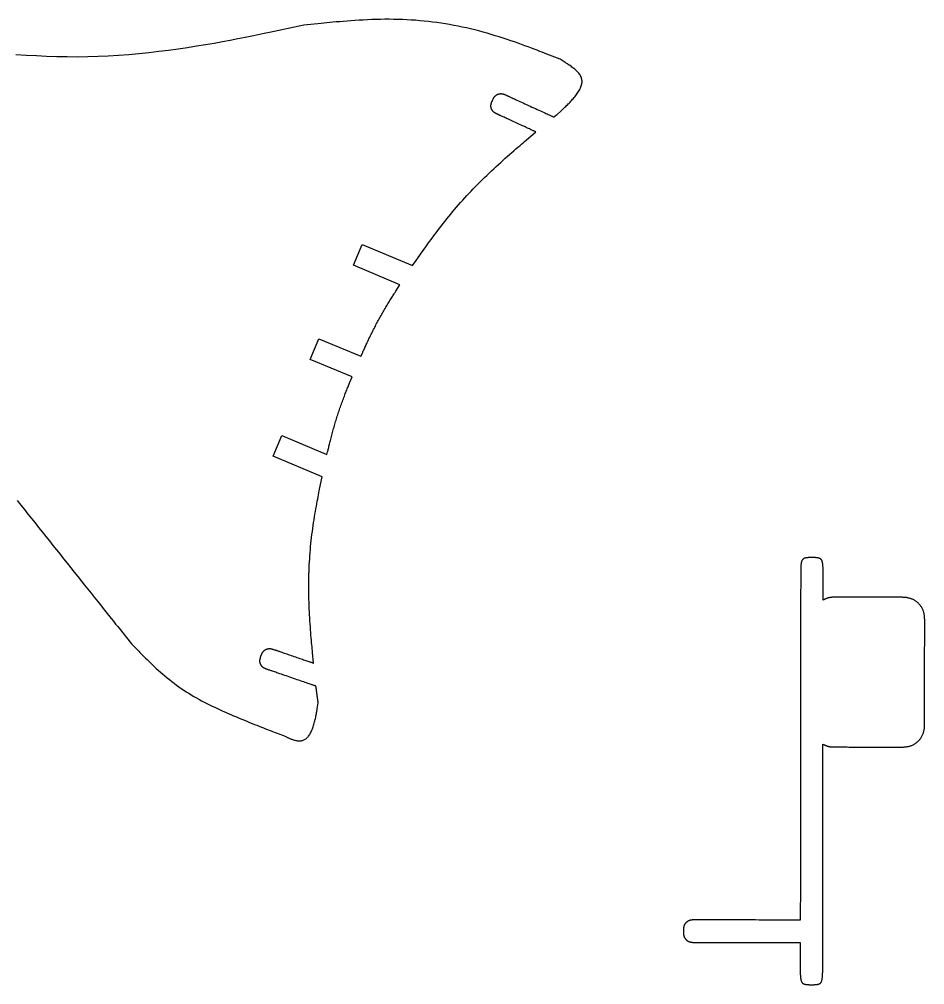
# Model space of a CAD drawing. Header units: millimetres. Extents: x -1116 to -273, y -827 to -161.
# Drawn here: x -463.4 to -273.2, y -364.5 to -161.7 of the extents above; entities that cross this region are included whole.
import ezdxf

# ---------------------------------------------------------------- set-up
doc = ezdxf.new("R2010")
doc.units = ezdxf.units.MM

msp = doc.modelspace()

# ---------------------------------------------------------------- linework, layer by layer
at = {"flags": 128}
for points in [[(-463.887693, -262.791433), (-463.137338, -263.732763), (-462.386982, -264.674092), (-461.636627, -265.615423), (-460.886271, -266.556753), (-460.135916, -267.498085), (-459.38556, -268.439416), (-458.635204, -269.380747), (-457.884849, -270.322077), (-457.134492, -271.263408), (-456.384135, -272.204738), (-455.633777, -273.146069), (-454.88342, -274.087399), (-454.133373, -275.028336), (-453.385202, -275.96692), (-452.640782, -276.900796), (-451.90199, -277.827612), (-451.1707, -278.745015), (-450.448789, -279.650651), (-449.738134, -280.542166), (-449.04061, -281.417208), (-448.358092, -282.273424), (-447.692457, -283.108459), (-447.045581, -283.919962), (-446.41934, -284.705576), (-445.815609, -285.462952), (-445.236265, -286.189734), (-444.683183, -286.88357), (-444.158241, -287.542105), (-443.663312, -288.162988), (-443.200274, -288.743864), (-442.771003, -289.282382), (-439.876155, -292.913936), (-438.357387, -294.458619), (-438.118329, -294.701636), (-437.857378, -294.966194), (-437.575422, -295.250667), (-437.273348, -295.553428), (-436.952045, -295.872848), (-436.612401, -296.207299), (-436.255304, -296.555154), (-435.881643, -296.914784), (-435.492305, -297.284562), (-435.088178, -297.66286), (-434.670151, -298.048052), (-434.239111, -298.438507), (-433.795947, -298.832601), (-433.341548, -299.228703), (-432.8768, -299.625186), (-432.402592, -300.020423), (-431.919813, -300.412787), (-431.429349, -300.800648), (-430.932091, -301.18238), (-430.428925, -301.556353), (-429.920621, -301.92127), (-429.407479, -302.277139), (-428.889679, -302.6243), (-428.367401, -302.963088), (-427.840827, -303.293843), (-427.310137, -303.616903), (-426.775511, -303.932605), (-426.237131, -304.241287), (-425.695177, -304.543287), (-425.149829, -304.838944), (-424.60127, -305.128596), (-424.049677, -305.412579), (-423.495233, -305.691232), (-422.93812, -305.964893), (-422.378516, -306.2339), (-421.816602, -306.498591), (-421.25256, -306.759304), (-420.68657, -307.016376), (-420.118814, -307.270147), (-419.549469, -307.520952), (-418.978945, -307.769004), (-418.408545, -308.014002), (-417.839801, -308.255522), (-417.274242, -308.493135), (-416.713399, -308.726414), (-416.158805, -308.954935), (-415.611988, -309.178269), (-415.07448, -309.395991), (-414.54781, -309.607673), (-414.033511, -309.81289), (-413.533112, -310.011213), (-413.048144, -310.202218), (-412.580138, -310.385477), (-412.130624, -310.560564), (-411.701133, -310.727052), (-411.293196, -310.884514), (-410.908343, -311.032524), (-410.548105, -311.170656), (-410.214012, -311.298481), (-407.960475, -312.159481), (-407.327144, -312.460309), (-407.227502, -312.507566), (-407.119004, -312.558601), (-407.002295, -312.612675), (-406.87802, -312.669053), (-406.746823, -312.727), (-406.609348, -312.785778), (-406.46624, -312.844653), (-406.318144, -312.902886), (-406.165704, -312.959745), (-406.009565, -313.01449), (-405.850371, -313.066387), (-405.688766, -313.1147), (-405.525395, -313.158691), (-405.360903, -313.197626), (-405.195934, -313.230768), (-405.031132, -313.257381), (-404.867142, -313.276729), (-404.70461, -313.288075), (-404.544178, -313.290686), (-404.386492, -313.283822), (-404.232089, -313.266871), (-404.081075, -313.239711), (-403.933452, -313.202342), (-403.789219, -313.154764), (-403.648376, -313.096977), (-403.510924, -313.02898), (-403.376862, -312.950775), (-403.24619, -312.862361), (-403.118909, -312.763738), (-402.995019, -312.654906), (-402.874519, -312.535866), (-402.75741, -312.406616), (-402.643691, -312.267159), (-402.533364, -312.117494), (-402.426427, -311.957619), (-402.32288, -311.787537), (-402.222725, -311.607246), (-402.125961, -311.416747), (-402.032587, -311.21604), (-401.942605, -311.005125), (-401.856008, -310.78422), (-401.772768, -310.554413), (-401.692853, -310.317009), (-401.616228, -310.073314), (-401.542859, -309.824634), (-401.472714, -309.572274), (-401.405757, -309.31754), (-401.341957, -309.061738), (-401.281278, -308.806172), (-401.223688, -308.55215), (-401.169154, -308.300977), (-401.117639, -308.053957), (-401.069113, -307.812397), (-401.023542, -307.577602), (-400.980891, -307.350879), (-400.941127, -307.133533), (-400.904215, -306.926868), (-400.870124, -306.732192), (-400.838819, -306.550809), (-400.629012, -305.323701), (-400.657591, -305.125936), (-400.662088, -305.094812), (-400.666991, -305.060872), (-400.672276, -305.024262), (-400.677918, -304.985133), (-400.683895, -304.943632), (-400.690184, -304.89991), (-400.69676, -304.854114), (-400.7036, -304.806393), (-400.710682, -304.756897), (-400.717981, -304.705775), (-400.725474, -304.653175), (-400.733137, -304.599246), (-400.740947, -304.544137), (-400.748881, -304.487996), (-400.756914, -304.430973), (-400.765024, -304.373217), (-400.773187, -304.314876), (-400.781379, -304.2561), (-400.789578, -304.197037), (-400.797759, -304.137834), (-400.805903, -304.078619), (-400.814007, -304.019415), (-400.822072, -303.960221), (-400.830098, -303.901037), (-400.838086, -303.841864), (-400.846037, -303.782701), (-400.853953, -303.723549), (-400.861833, -303.664405), (-400.869677, -303.605272), (-400.877488, -303.546148), (-400.885265, -303.487034), (-400.893011, -303.42793), (-400.900724, -303.368834), (-400.908407, -303.309748), (-400.916059, -303.250671), (-400.923683, -303.191603), (-400.931277, -303.132543), (-400.938844, -303.073492), (-400.946384, -303.014449), (-400.953897, -302.955416), (-400.961383, -302.896413), (-400.968827, -302.837567), (-400.97621, -302.779023), (-400.983518, -302.720928), (-400.990733, -302.663428), (-400.997838, -302.606672), (-401.004818, -302.550806), (-401.011653, -302.495976), (-401.018329, -302.442331), (-401.024826, -302.390016), (-401.031131, -302.33918), (-401.037225, -302.289968), (-401.043091, -302.242527), (-401.048713, -302.197006), (-401.054073, -302.153549), (-401.059155, -302.112306), (-401.063943, -302.073423), (-401.068419, -302.037045), (-401.072566, -302.003321), (-401.100522, -301.775904), (-401.100734, -301.775831), (-401.102217, -301.775324), (-401.106243, -301.773949), (-401.114082, -301.77127), (-401.127006, -301.766854), (-401.146286, -301.760264), (-401.173194, -301.75107), (-401.209001, -301.738834), (-401.254976, -301.723124), (-401.312394, -301.703503), (-401.382523, -301.679538), (-401.466637, -301.650796), (-401.566005, -301.61684), (-401.681899, -301.577238), (-401.81559, -301.531553), (-401.96835, -301.479353), (-402.141448, -301.420202), (-402.336159, -301.353666), (-402.553751, -301.279311), (-402.795497, -301.196702), (-403.062031, -301.105623), (-403.351449, -301.006724), (-403.661205, -300.900875), (-403.988759, -300.788944), (-404.331568, -300.671802), (-404.687089, -300.550313), (-405.05278, -300.425351), (-405.426098, -300.297782), (-405.804502, -300.168476), (-406.185447, -300.038299), (-406.566393, -299.908124), (-406.944796, -299.778818), (-407.318114, -299.651248), (-407.683805, -299.526286), (-408.039326, -299.404798), (-408.382135, -299.287656), (-408.709688, -299.175724), (-409.019446, -299.069876), (-409.308862, -298.970977), (-409.575397, -298.879897), (-409.817143, -298.797289), (-410.034736, -298.722934), (-410.229445, -298.656398), (-410.402545, -298.597247), (-410.555305, -298.545047), (-410.688996, -298.499362), (-410.80489, -298.459759), (-410.904257, -298.425804), (-410.98837, -298.397061), (-411.058501, -298.373097), (-411.115917, -298.353476), (-411.161894, -298.337765), (-411.1977, -298.325529), (-411.224608, -298.316334), (-411.243888, -298.309746), (-411.256812, -298.30533), (-411.264652, -298.302651), (-411.268677, -298.301275), (-411.270161, -298.300768), (-411.270372, -298.300696), (-411.462857, -298.234929), (-411.493138, -298.224562), (-411.526096, -298.213148), (-411.561521, -298.200629), (-411.5992, -298.186948), (-411.638923, -298.172043), (-411.680481, -298.155857), (-411.723662, -298.138329), (-411.768255, -298.119402), (-411.814051, -298.099016), (-411.860838, -298.077111), (-411.908406, -298.053631), (-411.956544, -298.028514), (-412.005041, -298.001701), (-412.053687, -297.973135), (-412.10227, -297.942754), (-412.150581, -297.910503), (-412.198409, -297.876319), (-412.245543, -297.840145), (-412.291772, -297.801922), (-412.336885, -297.76159), (-412.380698, -297.71912), (-412.423125, -297.674607), (-412.464103, -297.62817), (-412.503574, -297.579934), (-412.541475, -297.530022), (-412.577747, -297.478556), (-412.612329, -297.425658), (-412.645159, -297.371453), (-412.676177, -297.316061), (-412.705323, -297.259607), (-412.732535, -297.202213), (-412.757754, -297.144001), (-412.780916, -297.085094), (-412.801964, -297.025615), (-412.820835, -296.965687), (-412.837469, -296.905433), (-412.851804, -296.844975), (-412.863782, -296.784435), (-412.873339, -296.723939), (-412.880418, -296.663606), (-412.884993, -296.603561), (-412.887205, -296.543932), (-412.887228, -296.484848), (-412.885237, -296.426439), (-412.88141, -296.368834), (-412.875922, -296.312159), (-412.868949, -296.256547), (-412.860668, -296.202124), (-412.851253, -296.149021), (-412.840883, -296.097364), (-412.829731, -296.047286), (-412.817975, -295.998913), (-412.805791, -295.952376), (-412.793353, -295.907803), (-412.780839, -295.865322), (-412.768425, -295.825064), (-412.756285, -295.787156), (-412.744598, -295.751728), (-412.733538, -295.71891), (-412.657977, -295.497703), (-412.592624, -295.306549), (-412.582321, -295.276477), (-412.570976, -295.243748), (-412.55853, -295.208572), (-412.544922, -295.171157), (-412.530091, -295.131716), (-412.513976, -295.090457), (-412.496516, -295.047591), (-412.477652, -295.003327), (-412.457321, -294.957875), (-412.435464, -294.911446), (-412.412019, -294.86425), (-412.386927, -294.816495), (-412.360126, -294.768393), (-412.331557, -294.720154), (-412.301157, -294.671986), (-412.268866, -294.624101), (-412.234624, -294.576707), (-412.198369, -294.530017), (-412.160043, -294.484238), (-412.119582, -294.439581), (-412.076958, -294.396231), (-412.032265, -294.354272), (-411.985626, -294.313764), (-411.937167, -294.274766), (-411.887012, -294.237338), (-411.835286, -294.201538), (-411.782114, -294.167426), (-411.727618, -294.135062), (-411.671926, -294.104504), (-411.61516, -294.075812), (-411.557446, -294.049046), (-411.498907, -294.024265), (-411.43967, -294.001527), (-411.379857, -293.980892), (-411.319595, -293.962421), (-411.259006, -293.946171), (-411.198217, -293.932203), (-411.137351, -293.920575), (-411.076532, -293.911347), (-411.015887, -293.90458), (-410.95554, -293.90029), (-410.895618, -293.898346), (-410.836252, -293.898569), (-410.77757, -293.900786), (-410.719701, -293.904821), (-410.662775, -293.910499), (-410.60692, -293.917645), (-410.552265, -293.926084), (-410.498939, -293.935642), (-410.447071, -293.946141), (-410.396791, -293.957409), (-410.348227, -293.969268), (-410.301508, -293.981546), (-410.256762, -293.994066), (-410.214121, -294.006652), (-410.173712, -294.019132), (-410.135664, -294.031327), (-410.100106, -294.043065), (-410.067168, -294.054171), (-409.845159, -294.130027), (-409.844988, -294.130085), (-409.843789, -294.130494), (-409.840535, -294.131606), (-409.834198, -294.133772), (-409.823752, -294.137342), (-409.808168, -294.142668), (-409.786419, -294.150101), (-409.757477, -294.159992), (-409.720315, -294.172691), (-409.673906, -294.188552), (-409.617221, -294.207924), (-409.549234, -294.231158), (-409.468916, -294.258607), (-409.375241, -294.29062), (-409.26718, -294.32755), (-409.143707, -294.369746), (-409.003793, -294.417562), (-408.846411, -294.471346), (-408.670535, -294.531452), (-408.475135, -294.59823), (-408.259699, -294.671855), (-408.025767, -294.751801), (-407.775395, -294.837366), (-407.510639, -294.927845), (-407.233551, -295.02254), (-406.94619, -295.120746), (-406.650607, -295.22176), (-406.348859, -295.324882), (-406.043001, -295.429409), (-405.735089, -295.534638), (-405.427176, -295.639866), (-405.121318, -295.744393), (-404.81957, -295.847514), (-404.523988, -295.948529), (-404.236626, -296.046735), (-403.959538, -296.14143), (-403.694781, -296.23191), (-403.44441, -296.317474), (-403.210478, -296.39742), (-402.995042, -296.471044), (-402.799642, -296.537823), (-402.623766, -296.597928), (-402.466384, -296.651713), (-402.32647, -296.699528), (-402.202997, -296.741725), (-402.094936, -296.778654), (-402.001261, -296.810668), (-401.920943, -296.838117), (-401.852956, -296.861351), (-401.796271, -296.880723), (-401.749862, -296.896584), (-401.7127, -296.909283), (-401.683758, -296.919174), (-401.662009, -296.926607), (-401.646425, -296.931933), (-401.635979, -296.935503), (-401.629642, -296.937668), (-401.626388, -296.93878), (-401.62519, -296.93919), (-401.625019, -296.939248), (-401.833734, -294.691389), (-401.866543, -294.337642), (-401.902104, -293.951926), (-401.940035, -293.535987), (-401.97996, -293.091576), (-402.021497, -292.620438), (-402.064268, -292.124323), (-402.107892, -291.604979), (-402.15199, -291.064152), (-402.196183, -290.503593), (-402.240091, -289.925048), (-402.283334, -289.330266), (-402.325535, -288.720993), (-402.366311, -288.098982), (-402.405284, -287.465975), (-402.442076, -286.823724), (-402.476306, -286.173976), (-402.507594, -285.518479), (-402.535562, -284.858981), (-402.559828, -284.19723), (-402.580015, -283.534974), (-402.595803, -282.873671), (-402.607111, -282.213617), (-402.61392, -281.554817), (-402.61621, -280.897278), (-402.613961, -280.241003), (-402.607152, -279.586), (-402.595764, -278.932273), (-402.579778, -278.279828), (-402.559171, -277.628671), (-402.533927, -276.978807), (-402.504024, -276.330242), (-402.469441, -275.68298), (-402.43016, -275.03703), (-402.38616, -274.392394), (-402.33742, -273.749079), (-402.283923, -273.107091), (-402.225647, -272.466435), (-402.162572, -271.827116), (-402.094679, -271.18914), (-402.021948, -270.552513), (-401.944453, -269.917488), (-401.862651, -269.285305), (-401.777097, -268.657453), (-401.68834, -268.03542), (-401.596935, -267.420695), (-401.503431, -266.814764), (-401.408384, -266.219119), (-401.312343, -265.635246), (-401.215863, -265.064634), (-401.119495, -264.50877), (-401.023791, -263.969144), (-400.929304, -263.447243), (-400.836585, -262.944557), (-400.746188, -262.462573), (-400.658664, -262.002779), (-400.574566, -261.566665), (-400.494446, -261.155717), (-400.418856, -260.771424), (-400.348348, -260.415276), (-399.828457, -257.800049), (-410.089604, -253.485008), (-408.259935, -249.134064), (-398.790231, -253.116286), (-398.65862, -252.562959), (-398.61917, -252.397342), (-398.576514, -252.218727), (-398.530769, -252.027853), (-398.482053, -251.825458), (-398.430482, -251.612282), (-398.376176, -251.389063), (-398.319251, -251.156541), (-398.259827, -250.915455), (-398.198019, -250.666543), (-398.133945, -250.410544), (-398.067725, -250.148199), (-397.999474, -249.880246), (-397.929312, -249.607423), (-397.857355, -249.330469), (-397.783722, -249.050125), (-397.708531, -248.767127), (-397.631898, -248.482218), (-397.553942, -248.196133), (-397.474781, -247.909614), (-397.394511, -247.623274), (-397.313151, -247.33724), (-397.230701, -247.051509), (-397.147156, -246.766084), (-397.062518, -246.480965), (-396.976782, -246.196151), (-396.889948, -245.911643), (-396.802013, -245.627443), (-396.712976, -245.34355), (-396.622836, -245.059965), (-396.53159, -244.776688), (-396.439236, -244.493719), (-396.345773, -244.21106), (-396.251199, -243.928711), (-396.155512, -243.646671), (-396.058712, -243.364941), (-395.960794, -243.083523), (-395.861759, -242.802415), (-395.761604, -242.52162), (-395.660327, -242.241136), (-395.557984, -241.961078), (-395.454856, -241.682011), (-395.351283, -241.404611), (-395.247602, -241.129555), (-395.144154, -240.857522), (-395.041277, -240.589188), (-394.93931, -240.32523), (-394.838591, -240.066327), (-394.739459, -239.813156), (-394.642254, -239.566394), (-394.547313, -239.326718), (-394.454977, -239.094805), (-394.365583, -238.871334), (-394.279472, -238.656982), (-394.19698, -238.452424), (-394.118448, -238.25834), (-394.044214, -238.075407), (-393.974618, -237.904301), (-393.909997, -237.745702), (-393.532495, -236.820216), (-402.322711, -233.123734), (-400.493043, -228.77279), (-391.666884, -232.484386), (-391.350532, -231.786046), (-391.290639, -231.653857), (-391.225277, -231.509711), (-391.154682, -231.354252), (-391.07909, -231.188123), (-390.998741, -231.011968), (-390.913871, -230.826429), (-390.824716, -230.63215), (-390.731516, -230.429776), (-390.634507, -230.219948), (-390.533925, -230.00331), (-390.430009, -229.780506), (-390.322996, -229.552178), (-390.213125, -229.31897), (-390.10063, -229.081526), (-389.98575, -228.840487), (-389.868723, -228.5965), (-389.749785, -228.350205), (-389.629174, -228.102247), (-389.507129, -227.853268), (-389.383884, -227.603913), (-389.259639, -227.354718), (-389.134431, -227.105789), (-389.008259, -226.857128), (-388.881121, -226.608735), (-388.753016, -226.36061), (-388.623942, -226.112755), (-388.493896, -225.86517), (-388.362879, -225.617856), (-388.230888, -225.370812), (-388.097921, -225.124039), (-387.963977, -224.877538), (-387.829054, -224.631311), (-387.693151, -224.385356), (-387.556265, -224.139675), (-387.418397, -223.894269), (-387.279542, -223.649136), (-387.139701, -223.40428), (-386.998871, -223.1597), (-386.857052, -222.915396), (-386.71424, -222.671369), (-386.570506, -222.427718), (-386.426213, -222.184933), (-386.281792, -221.943605), (-386.137675, -221.704319), (-385.994297, -221.467668), (-385.852088, -221.234238), (-385.711483, -221.004619), (-385.572914, -220.779401), (-385.436813, -220.559171), (-385.303615, -220.344519), (-385.173751, -220.136033), (-385.047653, -219.934303), (-384.925756, -219.739918), (-384.808492, -219.553465), (-384.696293, -219.375535), (-384.589592, -219.206716), (-384.488821, -219.047597), (-384.394416, -218.898768), (-384.306807, -218.760814), (-383.460035, -217.428484), (-393.203933, -213.330958), (-391.374264, -208.980015), (-380.790228, -213.430837), (-380.065395, -212.376322), (-379.883456, -212.111697), (-379.684822, -211.823171), (-379.470133, -211.512068), (-379.240033, -211.179713), (-378.995164, -210.827431), (-378.736166, -210.456543), (-378.463683, -210.068374), (-378.178356, -209.664248), (-377.880827, -209.24549), (-377.571739, -208.81342), (-377.251733, -208.369366), (-376.92145, -207.914649), (-376.581534, -207.450593), (-376.232627, -206.978524), (-375.875368, -206.499763), (-375.510403, -206.015635), (-375.138372, -205.527464), (-374.759917, -205.036573), (-374.37568, -204.544286), (-373.986303, -204.051928), (-373.592318, -203.560601), (-373.193819, -203.070531), (-372.790792, -202.581722), (-372.383218, -202.094177), (-371.971083, -201.607903), (-371.554371, -201.122904), (-371.133066, -200.639183), (-370.707152, -200.156747), (-370.276613, -199.675599), (-369.841433, -199.195744), (-369.401597, -198.717187), (-368.957089, -198.239931), (-368.507892, -197.763982), (-368.053991, -197.289345), (-367.59537, -196.816024), (-367.132013, -196.344022), (-366.663905, -195.873346), (-366.19103, -195.404), (-365.71337, -194.935988), (-365.230911, -194.469314), (-364.743903, -194.004161), (-364.253652, -193.541415), (-363.761733, -193.082141), (-363.269719, -192.627403), (-362.779182, -192.178266), (-362.291697, -191.735793), (-361.808836, -191.301049), (-361.332174, -190.875098), (-360.863283, -190.459005), (-360.403736, -190.053833), (-359.955107, -189.660647), (-359.518969, -189.280511), (-359.096896, -188.91449), (-358.69046, -188.563647), (-358.301235, -188.229047), (-357.930794, -187.911754), (-357.580712, -187.612833), (-357.25256, -187.333348), (-356.947912, -187.074363), (-354.891625, -185.328379), (-354.891792, -185.328301), (-354.892963, -185.327763), (-354.896139, -185.326301), (-354.902324, -185.323455), (-354.91252, -185.318763), (-354.927733, -185.311763), (-354.948963, -185.301994), (-354.977214, -185.288994), (-355.013488, -185.272302), (-355.05879, -185.251456), (-355.114122, -185.225995), (-355.180487, -185.195456), (-355.258887, -185.15938), (-355.350327, -185.117303), (-355.455809, -185.068766), (-355.576334, -185.013305), (-355.712909, -184.95046), (-355.866534, -184.879767), (-356.038213, -184.800769), (-356.228948, -184.713001), (-356.439242, -184.616232), (-356.66759, -184.511157), (-356.911985, -184.398696), (-357.170423, -184.279774), (-357.440897, -184.155315), (-357.7214, -184.026238), (-358.009928, -183.893471), (-358.304473, -183.757934), (-358.603031, -183.620551), (-358.903594, -183.482245), (-359.204157, -183.343938), (-359.502715, -183.206556), (-359.79726, -183.071018), (-360.085787, -182.93825), (-360.366292, -182.809175), (-360.636765, -182.684715), (-360.895202, -182.565793), (-361.139598, -182.453333), (-361.367946, -182.348257), (-361.578241, -182.251489), (-361.768976, -182.163721), (-361.940655, -182.084721), (-362.09428, -182.01403), (-362.230853, -181.951185), (-362.35138, -181.895724), (-362.456862, -181.847186), (-362.548301, -181.805109), (-362.626701, -181.769033), (-362.693066, -181.738495), (-362.748398, -181.713033), (-362.7937, -181.692188), (-362.829974, -181.675495), (-362.858226, -181.662496), (-362.879456, -181.652727), (-362.894667, -181.645727), (-362.904865, -181.641034), (-362.91105, -181.638188), (-362.914225, -181.636726), (-362.915396, -181.636188), (-362.915563, -181.636111), (-363.100394, -181.55114), (-363.129469, -181.53775), (-363.161101, -181.523049), (-363.195074, -181.506998), (-363.231172, -181.489561), (-363.26918, -181.4707), (-363.308882, -181.450377), (-363.350062, -181.428555), (-363.392506, -181.405197), (-363.435996, -181.380266), (-363.480317, -181.353723), (-363.525254, -181.325533), (-363.570592, -181.295656), (-363.616113, -181.264057), (-363.661603, -181.230697), (-363.706846, -181.19554), (-363.751626, -181.158547), (-363.795728, -181.119681), (-363.838936, -181.078906), (-363.881035, -181.036183), (-363.921807, -180.991476), (-363.961066, -180.944774), (-363.998737, -180.896178), (-364.034771, -180.845817), (-364.06912, -180.793819), (-364.101737, -180.740312), (-364.132574, -180.685424), (-364.161583, -180.629285), (-364.188717, -180.572021), (-364.213926, -180.513762), (-364.237166, -180.454635), (-364.258386, -180.39477), (-364.27754, -180.334293), (-364.294578, -180.273335), (-364.309455, -180.212021), (-364.322121, -180.150483), (-364.33253, -180.088846), (-364.340633, -180.027241), (-364.346383, -179.965794), (-364.349731, -179.904635), (-364.350631, -179.843891), (-364.349073, -179.783689), (-364.345206, -179.724141), (-364.339219, -179.665358), (-364.331299, -179.60745), (-364.321636, -179.550528), (-364.310416, -179.494702), (-364.297828, -179.440083), (-364.28406, -179.38678), (-364.2693, -179.334906), (-364.253736, -179.284569), (-364.237557, -179.23588), (-364.22095, -179.18895), (-364.204103, -179.143889), (-364.187206, -179.100808), (-364.170445, -179.059817), (-364.154009, -179.021027), (-364.138085, -178.984547), (-364.122863, -178.950489), (-364.108531, -178.918962), (-364.010914, -178.706568), (-363.926431, -178.523049), (-363.913119, -178.494181), (-363.8985, -178.462775), (-363.882537, -178.429046), (-363.865189, -178.39321), (-363.846417, -178.355482), (-363.826185, -178.316075), (-363.804452, -178.275207), (-363.781178, -178.233092), (-363.756326, -178.189944), (-363.729856, -178.145979), (-363.70173, -178.101413), (-363.671909, -178.05646), (-363.640353, -178.011334), (-363.607024, -177.966252), (-363.571882, -177.921428), (-363.53489, -177.877079), (-363.496008, -177.833417), (-363.455195, -177.790659), (-363.412416, -177.749021), (-363.367629, -177.708715), (-363.320825, -177.66993), (-363.272105, -177.632741), (-363.221598, -177.597194), (-363.169435, -177.563334), (-363.115745, -177.531208), (-363.060658, -177.500863), (-363.004305, -177.472344), (-362.946813, -177.445698), (-362.888315, -177.420972), (-362.828939, -177.398211), (-362.768814, -177.377462), (-362.708072, -177.358771), (-362.646841, -177.342185), (-362.585251, -177.32775), (-362.523432, -177.315512), (-362.461515, -177.305517), (-362.399628, -177.297812), (-362.337903, -177.292443), (-362.276467, -177.289456), (-362.215451, -177.288898), (-362.154981, -177.290776), (-362.095173, -177.294942), (-362.036135, -177.301207), (-361.97798, -177.309387), (-361.920817, -177.319291), (-361.864758, -177.330735), (-361.809911, -177.343529), (-361.75639, -177.357487), (-361.704304, -177.372422), (-361.653764, -177.388146), (-361.60488, -177.404471), (-361.557763, -177.421212), (-361.512525, -177.438179), (-361.469275, -177.455188), (-361.428124, -177.472048), (-361.389183, -177.488574), (-361.352562, -177.504579), (-361.318373, -177.519874), (-361.286725, -177.534273), (-361.073517, -177.632324), (-361.073311, -177.63242), (-361.071858, -177.633087), (-361.067918, -177.6349), (-361.060245, -177.638431), (-361.047594, -177.644251), (-361.028721, -177.652934), (-361.002383, -177.665052), (-360.967333, -177.681177), (-360.92233, -177.701883), (-360.866126, -177.727741), (-360.79748, -177.759324), (-360.715145, -177.797204), (-360.617879, -177.841955), (-360.504436, -177.894149), (-360.373572, -177.954356), (-360.224043, -178.023152), (-360.054605, -178.101108), (-359.864011, -178.188796), (-359.65102, -178.286789), (-359.414387, -178.39566), (-359.15349, -178.515695), (-358.870193, -178.646035), (-358.566987, -178.785534), (-358.24636, -178.933048), (-357.9108, -179.087434), (-357.562798, -179.247543), (-357.204841, -179.412232), (-356.839418, -179.580357), (-356.469017, -179.750773), (-356.096127, -179.922332), (-355.723237, -180.093892), (-355.352837, -180.264307), (-354.987413, -180.432432), (-354.629456, -180.597121), (-354.281454, -180.757231), (-353.945895, -180.911616), (-353.625267, -181.059131), (-353.322062, -181.19863), (-353.038765, -181.32897), (-352.777867, -181.449004), (-352.541233, -181.557876), (-352.328243, -181.655868), (-352.13765, -181.743557), (-351.968212, -181.821513), (-351.818682, -181.890308), (-351.687818, -181.950516), (-351.574375, -182.002709), (-351.477109, -182.04746), (-351.394774, -182.08534), (-351.326128, -182.116924), (-351.269925, -182.142782), (-351.224921, -182.163487), (-351.189872, -182.179613), (-351.163533, -182.19173), (-351.144661, -182.200413), (-351.13201, -182.206234), (-351.124337, -182.209765), (-351.120395, -182.211577), (-351.118944, -182.212245), (-351.118737, -182.21234), (-351.080135, -182.181335), (-351.07406, -182.176456), (-351.067435, -182.171135), (-351.06029, -182.165394), (-351.052655, -182.159259), (-351.044558, -182.152749), (-351.03603, -182.145891), (-351.027098, -182.138706), (-351.017793, -182.131217), (-351.008145, -182.123447), (-350.998183, -182.115421), (-350.987936, -182.10716), (-350.977433, -182.098688), (-350.966704, -182.090027), (-350.955779, -182.081203), (-350.944686, -182.072235), (-350.933455, -182.063149), (-350.922117, -182.053967), (-350.910699, -182.044712), (-350.899231, -182.035407), (-350.887744, -182.026076), (-350.87626, -182.016738), (-350.864785, -182.007396), (-350.853317, -181.998052), (-350.841855, -181.988706), (-350.830398, -181.979358), (-350.818944, -181.970007), (-350.807493, -181.960657), (-350.796044, -181.951306), (-350.784594, -181.941955), (-350.773144, -181.932604), (-350.761692, -181.923254), (-350.750237, -181.913906), (-350.738777, -181.904558), (-350.727313, -181.895213), (-350.715842, -181.88587), (-350.704364, -181.876531), (-350.692877, -181.867194), (-350.68138, -181.857862), (-350.669873, -181.848533), (-350.658354, -181.83921), (-350.646827, -181.829895), (-350.635316, -181.820608), (-350.623852, -181.811372), (-350.612464, -181.80221), (-350.601182, -181.793145), (-350.590037, -181.784199), (-350.579056, -181.775396), (-350.568272, -181.766759), (-350.557713, -181.75831), (-350.547409, -181.750072), (-350.537389, -181.742069), (-350.527684, -181.734323), (-350.518325, -181.726856), (-350.509338, -181.719694), (-350.500756, -181.712857), (-350.492609, -181.706369), (-350.484924, -181.700253), (-350.477733, -181.694531), (-350.471065, -181.689227), (-350.426095, -181.653463), (-349.657113, -180.946493), (-349.53616, -180.835239), (-349.404643, -180.713945), (-349.263531, -180.583174), (-349.113797, -180.443493), (-348.95641, -180.295463), (-348.792341, -180.139649), (-348.62256, -179.976616), (-348.448037, -179.806928), (-348.269744, -179.631148), (-348.088651, -179.449843), (-347.905727, -179.263574), (-347.721945, -179.072907), (-347.538274, -178.878406), (-347.355685, -178.680634), (-347.175147, -178.480156), (-346.997632, -178.277538), (-346.824111, -178.073341), (-346.655554, -177.868131), (-346.492931, -177.662472), (-346.337212, -177.456928), (-346.189285, -177.251976), (-346.049706, -177.047745), (-345.918947, -176.844273), (-345.79748, -176.641603), (-345.685777, -176.439774), (-345.584312, -176.238828), (-345.493554, -176.038805), (-345.413979, -175.839745), (-345.346057, -175.641689), (-345.29026, -175.444678), (-345.247062, -175.248752), (-345.216935, -175.053953), (-345.20035, -174.86032), (-345.19778, -174.667894), (-345.209697, -174.476715), (-345.236575, -174.286826), (-345.278884, -174.098265), (-345.337097, -173.911075), (-345.411687, -173.725293), (-345.503126, -173.540964), (-345.611549, -173.358175), (-345.735744, -173.177227), (-345.874161, -172.998463), (-346.025253, -172.822233), (-346.187469, -172.648882), (-346.359261, -172.478758), (-346.539079, -172.312209), (-346.725374, -172.14958), (-346.916597, -171.991221), (-347.1112, -171.837476), (-347.307631, -171.688695), (-347.504343, -171.545223), (-347.699787, -171.407408), (-347.892414, -171.275597), (-348.080673, -171.150137), (-348.263017, -171.031376), (-348.437895, -170.91966), (-348.603759, -170.815335), (-348.75906, -170.718751), (-349.813022, -170.067997), (-352.626371, -168.962854), (-353.069143, -168.789018), (-353.552135, -168.599948), (-354.073365, -168.396987), (-354.630852, -168.181479), (-355.222616, -167.954766), (-355.846676, -167.718193), (-356.50105, -167.473102), (-357.183757, -167.220836), (-357.892818, -166.962739), (-358.62625, -166.700154), (-359.382073, -166.434423), (-360.158306, -166.166892), (-360.952968, -165.898903), (-361.764079, -165.631798), (-362.589656, -165.36692), (-363.42772, -165.105615), (-364.276288, -164.849225), (-365.133382, -164.599091), (-365.997018, -164.356559), (-366.865217, -164.122971), (-367.73633, -163.899456), (-368.610037, -163.686279), (-369.486351, -163.483489), (-370.365286, -163.291139), (-371.246853, -163.10928), (-372.131067, -162.93796), (-373.017938, -162.777231), (-373.907482, -162.627144), (-374.799709, -162.487748), (-375.694634, -162.359096), (-376.592269, -162.241236), (-377.492626, -162.13422), (-378.395719, -162.038098), (-379.301562, -161.952921), (-380.210165, -161.87874), (-381.121542, -161.815604), (-382.035707, -161.763564), (-382.952671, -161.722672), (-383.872448, -161.692977), (-384.795052, -161.67453), (-385.72007, -161.667239), (-386.645405, -161.670429), (-387.568532, -161.683288), (-388.486928, -161.705), (-389.398072, -161.734748), (-390.299439, -161.771719), (-391.188508, -161.815096), (-392.062754, -161.864064), (-392.919654, -161.917807), (-393.756688, -161.975511), (-394.57133, -162.036359), (-395.361058, -162.099537), (-396.12335, -162.164228), (-396.855682, -162.229619), (-397.555531, -162.294892), (-398.220375, -162.359234), (-398.84769, -162.421829), (-399.434954, -162.48186), (-399.979643, -162.538512), (-403.653919, -162.92491), (-410.865264, -164.438601), (-412.000148, -164.676506), (-413.237779, -164.934103), (-414.572739, -165.208381), (-415.999604, -165.496327), (-417.512954, -165.79493), (-419.107367, -166.101175), (-420.777421, -166.412053), (-422.517696, -166.724549), (-424.322771, -167.035652), (-426.187222, -167.342349), (-428.10563, -167.641629), (-430.072572, -167.930477), (-432.082627, -168.205883), (-434.130375, -168.464834), (-436.210393, -168.704317), (-438.317261, -168.921321), (-440.445555, -169.112832), (-442.589856, -169.275839), (-444.744743, -169.407329), (-446.904792, -169.504289), (-449.065495, -169.56454), (-451.225993, -169.589223), (-453.386335, -169.580315), (-455.546573, -169.539791), (-457.70676, -169.469625), (-459.866947, -169.371792), (-462.027184, -169.248267), (-464.187525, -169.101026)], [(-296.98541, -364.518283), (-296.769383, -364.518515), (-296.73539, -364.518543), (-296.698349, -364.518523), (-296.65845, -364.518405), (-296.615885, -364.518137), (-296.570846, -364.517668), (-296.523523, -364.516947), (-296.474109, -364.515923), (-296.422795, -364.514544), (-296.369772, -364.512761), (-296.315232, -364.51052), (-296.259366, -364.507772), (-296.202366, -364.504466), (-296.144423, -364.50055), (-296.085728, -364.495972), (-296.026474, -364.490683), (-295.966852, -364.484631), (-295.907052, -364.477765), (-295.847267, -364.470033), (-295.787688, -364.461385), (-295.728506, -364.451769), (-295.669899, -364.441094), (-295.611983, -364.429101), (-295.554861, -364.415494), (-295.498636, -364.399973), (-295.443411, -364.382241), (-295.389288, -364.361999), (-295.33637, -364.338949), (-295.28476, -364.312793), (-295.23456, -364.283232), (-295.185873, -364.249969), (-295.138801, -364.212704), (-295.093448, -364.17114), (-295.049916, -364.124979), (-295.008308, -364.073923), (-294.968725, -364.017672), (-294.931272, -363.955929), (-294.89605, -363.888396), (-294.863163, -363.814775), (-294.832713, -363.734766), (-294.804802, -363.648073), (-294.779495, -363.554571), (-294.756698, -363.454834), (-294.736281, -363.349613), (-294.71811, -363.239655), (-294.702056, -363.125711), (-294.687985, -363.008528), (-294.675767, -362.888857), (-294.66527, -362.767446), (-294.656361, -362.645045), (-294.64891, -362.522402), (-294.642785, -362.400266), (-294.637854, -362.279388), (-294.633985, -362.160515), (-294.631047, -362.044396), (-294.628908, -361.931782), (-294.627437, -361.823421), (-294.626502, -361.720061), (-294.62597, -361.622453), (-294.625711, -361.531346), (-294.624982, -360.914259), (-294.624981, -360.913281), (-294.624974, -360.906433), (-294.624954, -360.887846), (-294.624916, -360.851649), (-294.624852, -360.791974), (-294.624758, -360.70295), (-294.624625, -360.578707), (-294.62445, -360.413377), (-294.624224, -360.201089), (-294.623942, -359.935973), (-294.623597, -359.612161), (-294.623184, -359.223781), (-294.622696, -358.764965), (-294.622127, -358.229842), (-294.62147, -357.612544), (-294.62072, -356.907199), (-294.61987, -356.10794), (-294.618913, -355.208895), (-294.617845, -354.204195), (-294.616657, -353.08797), (-294.615348, -351.857286), (-294.613927, -350.520947), (-294.612405, -349.090693), (-294.610797, -347.578262), (-294.609113, -345.995395), (-294.607367, -344.353831), (-294.605571, -342.665309), (-294.603737, -340.941569), (-294.601878, -339.19435), (-294.600007, -337.435392), (-294.598136, -335.676433), (-294.596278, -333.929214), (-294.594444, -332.205474), (-294.592648, -330.516952), (-294.590902, -328.875388), (-294.589218, -327.292521), (-294.587609, -325.78009), (-294.586088, -324.349836), (-294.584666, -323.013497), (-294.583357, -321.782813), (-294.58217, -320.666588), (-294.581101, -319.661888), (-294.580145, -318.762844), (-294.579295, -317.963584), (-294.578544, -317.258239), (-294.577888, -316.640941), (-294.577319, -316.105818), (-294.576831, -315.647002), (-294.576417, -315.258622), (-294.576073, -314.93481), (-294.575791, -314.669694), (-294.575565, -314.457406), (-294.575389, -314.292076), (-294.575257, -314.167833), (-294.575162, -314.078809), (-294.575099, -314.019134), (-294.57506, -313.982937), (-294.575041, -313.96435), (-294.575033, -313.957502), (-294.575032, -313.956524), (-294.449789, -314.021722), (-294.430077, -314.031979), (-294.408567, -314.043145), (-294.385341, -314.055148), (-294.360481, -314.067918), (-294.334067, -314.081387), (-294.306181, -314.095484), (-294.276904, -314.110138), (-294.246317, -314.12528), (-294.214503, -314.14084), (-294.181541, -314.156747), (-294.147513, -314.172932), (-294.112501, -314.189325), (-294.076586, -314.205855), (-294.03985, -314.222452), (-294.002372, -314.239047), (-293.964236, -314.25557), (-293.925522, -314.27195), (-293.886311, -314.288118), (-293.846684, -314.304002), (-293.806724, -314.319534), (-293.766499, -314.334654), (-293.726027, -314.349345), (-293.685315, -314.3636), (-293.644371, -314.377412), (-293.603199, -314.390776), (-293.561808, -314.403685), (-293.520203, -314.416131), (-293.47839, -314.42811), (-293.436377, -314.439613), (-293.39417, -314.450635), (-293.351775, -314.461169), (-293.309199, -314.471208), (-293.266448, -314.480747), (-293.22353, -314.489778), (-293.180449, -314.498295), (-293.137213, -314.506292), (-293.093829, -314.513761), (-293.050303, -314.520697), (-293.006641, -314.527093), (-292.96285, -314.532942), (-292.918954, -314.538243), (-292.875056, -314.543019), (-292.831272, -314.547297), (-292.787722, -314.551105), (-292.744525, -314.554469), (-292.701799, -314.557418), (-292.659664, -314.55998), (-292.618238, -314.562181), (-292.57764, -314.564049), (-292.537989, -314.565612), (-292.499403, -314.566898), (-292.462002, -314.567933), (-292.425904, -314.568746), (-292.391229, -314.569364), (-292.358094, -314.569815), (-292.32662, -314.570125), (-292.296924, -314.570324), (-292.269125, -314.570437), (-292.243343, -314.570494), (-292.069431, -314.570661), (-292.069152, -314.570661), (-292.067201, -314.570663), (-292.061905, -314.570669), (-292.051593, -314.57068), (-292.034592, -314.570698), (-292.009229, -314.570726), (-291.973832, -314.570764), (-291.92673, -314.570815), (-291.86625, -314.57088), (-291.790719, -314.570962), (-291.698465, -314.571062), (-291.587817, -314.571181), (-291.457101, -314.571322), (-291.304646, -314.571487), (-291.128779, -314.571677), (-290.927828, -314.571894), (-290.700121, -314.57214), (-290.443985, -314.572417), (-290.157748, -314.572726), (-289.839738, -314.57307), (-289.489119, -314.573449), (-289.108399, -314.57386), (-288.700923, -314.5743), (-288.270034, -314.574766), (-287.819079, -314.575253), (-287.351401, -314.575759), (-286.870345, -314.576279), (-286.379255, -314.576809), (-285.881476, -314.577347), (-285.380353, -314.577889), (-284.87923, -314.57843), (-284.381451, -314.578968), (-283.890361, -314.579499), (-283.409305, -314.580018), (-282.941627, -314.580524), (-282.490671, -314.581011), (-282.059783, -314.581477), (-281.652307, -314.581917), (-281.271587, -314.582328), (-280.920968, -314.582707), (-280.602958, -314.583051), (-280.316721, -314.58336), (-280.060585, -314.583637), (-279.832878, -314.583883), (-279.631927, -314.5841), (-279.45606, -314.58429), (-279.303605, -314.584455), (-279.172889, -314.584596), (-279.06224, -314.584716), (-278.969987, -314.584815), (-278.894456, -314.584897), (-278.833976, -314.584962), (-278.786873, -314.585013), (-278.751477, -314.585051), (-278.726114, -314.585079), (-278.709113, -314.585097), (-278.698801, -314.585108), (-278.693505, -314.585114), (-278.691554, -314.585116), (-278.691275, -314.585116), (-278.189511, -314.585659), (-278.110557, -314.585693), (-278.024522, -314.585427), (-277.931849, -314.584553), (-277.832982, -314.582761), (-277.728368, -314.579744), (-277.618449, -314.575194), (-277.503672, -314.568802), (-277.384479, -314.560259), (-277.261315, -314.549258), (-277.134626, -314.53549), (-277.004856, -314.518647), (-276.872448, -314.49842), (-276.737849, -314.474501), (-276.601501, -314.446581), (-276.46385, -314.414354), (-276.32534, -314.377509), (-276.186416, -314.335738), (-276.047522, -314.288734), (-275.909103, -314.236188), (-275.771602, -314.177792), (-275.635432, -314.113328), (-275.500864, -314.042944), (-275.36814, -313.96688), (-275.237498, -313.885375), (-275.109178, -313.798668), (-274.983419, -313.706997), (-274.860462, -313.610603), (-274.740546, -313.509724), (-274.62391, -313.404599), (-274.510794, -313.295468), (-274.401437, -313.18257), (-274.29608, -313.066143), (-274.194962, -312.946428), (-274.098322, -312.823663), (-274.0064, -312.698087), (-273.919435, -312.569939), (-273.837668, -312.439459), (-273.761337, -312.306886), (-273.690683, -312.172458), (-273.625945, -312.036416), (-273.567271, -311.899032), (-273.514445, -311.760717), (-273.46716, -311.621917), (-273.425108, -311.483076), (-273.387982, -311.344639), (-273.355474, -311.207053), (-273.327278, -311.070761), (-273.303085, -310.936209), (-273.282588, -310.803843), (-273.26548, -310.674106), (-273.251454, -310.547445), (-273.240201, -310.424304), (-273.231415, -310.305129), (-273.224789, -310.190364), (-273.220014, -310.080455), (-273.216783, -309.975847), (-273.214789, -309.876985), (-273.213725, -309.784314), (-273.213282, -309.698279), (-273.212671, -309.117563), (-273.21267, -309.117136), (-273.212667, -309.114144), (-273.212658, -309.106023), (-273.212641, -309.090208), (-273.212613, -309.064135), (-273.212571, -309.025239), (-273.212513, -308.970955), (-273.212435, -308.89872), (-273.212336, -308.805968), (-273.212211, -308.690135), (-273.212059, -308.548657), (-273.211877, -308.378968), (-273.211661, -308.178504), (-273.21141, -307.944701), (-273.21112, -307.674994), (-273.210788, -307.366819), (-273.210413, -307.01761), (-273.209991, -306.624804), (-273.209519, -306.185836), (-273.208995, -305.69814), (-273.208417, -305.160436), (-273.207789, -304.57657), (-273.207117, -303.95167), (-273.206407, -303.290867), (-273.205663, -302.599289), (-273.204892, -301.882065), (-273.204099, -301.144324), (-273.20329, -300.391196), (-273.202469, -299.62781), (-273.201643, -298.859295), (-273.200817, -298.09078), (-273.199996, -297.327393), (-273.199186, -296.574266), (-273.198393, -295.836525), (-273.197622, -295.119301), (-273.196879, -294.427723), (-273.196168, -293.766919), (-273.195497, -293.14202), (-273.194869, -292.558153), (-273.194291, -292.020449), (-273.193767, -291.532754), (-273.193295, -291.093786), (-273.192873, -290.700979), (-273.192497, -290.351771), (-273.192166, -290.043595), (-273.191876, -289.773888), (-273.191625, -289.540085), (-273.191409, -289.339622), (-273.191227, -289.169933), (-273.191075, -289.028454), (-273.19095, -288.912621), (-273.19085, -288.819869), (-273.190773, -288.747634), (-273.190714, -288.693351), (-273.190673, -288.654455), (-273.190644, -288.628382), (-273.190627, -288.612567), (-273.190619, -288.604446), (-273.190616, -288.601454), (-273.190615, -288.601026), (-273.190042, -288.099291), (-273.190003, -288.020341), (-273.190264, -287.934311), (-273.191133, -287.841643), (-273.192919, -287.742782), (-273.195929, -287.638173), (-273.200472, -287.528261), (-273.206857, -287.413489), (-273.215392, -287.294302), (-273.226385, -287.171145), (-273.240144, -287.044463), (-273.256978, -286.914698), (-273.277196, -286.782297), (-273.301105, -286.647704), (-273.329014, -286.511362), (-273.361231, -286.373717), (-273.398064, -286.235213), (-273.439823, -286.096294), (-273.486815, -285.957405), (-273.539348, -285.81899), (-273.597732, -285.681494), (-273.662182, -285.545327), (-273.732552, -285.410763), (-273.808602, -285.278042), (-273.890092, -285.147402), (-273.976785, -285.019084), (-274.068441, -284.893326), (-274.164821, -284.77037), (-274.265685, -284.650454), (-274.370795, -284.533817), (-274.479912, -284.4207), (-274.592796, -284.311342), (-274.709209, -284.205982), (-274.828911, -284.104861), (-274.951663, -284.008217), (-275.077227, -283.91629), (-275.205363, -283.829321), (-275.335831, -283.747547), (-275.468394, -283.67121), (-275.602812, -283.600548), (-275.738845, -283.535801), (-275.876221, -283.477117), (-276.014529, -283.424281), (-276.153323, -283.376985), (-276.292158, -283.334922), (-276.430589, -283.297784), (-276.568171, -283.265264), (-276.704459, -283.237055), (-276.839008, -283.212849), (-276.971372, -283.192339), (-277.101107, -283.175218), (-277.227766, -283.161178), (-277.350906, -283.149913), (-277.47008, -283.141114), (-277.584844, -283.134474), (-277.694753, -283.129687), (-277.799361, -283.126445), (-277.898223, -283.124439), (-277.990894, -283.123364), (-278.076929, -283.122912), (-278.657647, -283.122233), (-278.657926, -283.122232), (-278.659877, -283.12223), (-278.665172, -283.122225), (-278.675485, -283.122214), (-278.692487, -283.122196), (-278.71785, -283.122169), (-278.753247, -283.122132), (-278.800351, -283.122082), (-278.860833, -283.122019), (-278.936365, -283.121939), (-279.028621, -283.121842), (-279.139273, -283.121725), (-279.269992, -283.121588), (-279.422451, -283.121427), (-279.598322, -283.121242), (-279.799279, -283.12103), (-280.026992, -283.12079), (-280.283134, -283.12052), (-280.569378, -283.120218), (-280.887396, -283.119883), (-281.238024, -283.119514), (-281.618754, -283.119113), (-282.026241, -283.118683), (-282.45714, -283.118229), (-282.908107, -283.117754), (-283.375797, -283.117262), (-283.856865, -283.116755), (-284.347967, -283.116237), (-284.845759, -283.115713), (-285.346895, -283.115185), (-285.848031, -283.114657), (-286.345823, -283.114132), (-286.836925, -283.113615), (-287.317994, -283.113108), (-287.785684, -283.112615), (-288.23665, -283.11214), (-288.66755, -283.111686), (-289.075036, -283.111257), (-289.455766, -283.110855), (-289.806394, -283.110486), (-290.124412, -283.110151), (-290.410656, -283.109849), (-290.666799, -283.109579), (-290.894512, -283.10934), (-291.095468, -283.109128), (-291.27134, -283.108942), (-291.423799, -283.108782), (-291.554518, -283.108644), (-291.665169, -283.108528), (-291.757425, -283.10843), (-291.832958, -283.108351), (-291.89344, -283.108287), (-291.940543, -283.108237), (-291.97594, -283.1082), (-292.001304, -283.108173), (-292.018306, -283.108155), (-292.028618, -283.108145), (-292.033914, -283.108139), (-292.035865, -283.108137), (-292.036144, -283.108137), (-292.186381, -283.107966), (-292.210023, -283.107944), (-292.2358, -283.107947), (-292.263594, -283.108003), (-292.293284, -283.10814), (-292.324754, -283.108386), (-292.357883, -283.108768), (-292.392552, -283.109314), (-292.428644, -283.110052), (-292.46604, -283.11101), (-292.50462, -283.112216), (-292.544266, -283.113698), (-292.58486, -283.115482), (-292.626281, -283.117598), (-292.668413, -283.120072), (-292.711135, -283.122933), (-292.75433, -283.126208), (-292.797877, -283.129926), (-292.84166, -283.134114), (-292.885558, -283.138799), (-292.929453, -283.144011), (-292.973245, -283.14977), (-293.01691, -283.156076), (-293.060439, -283.162922), (-293.103828, -283.170302), (-293.147069, -283.178209), (-293.190157, -283.186638), (-293.233084, -283.19558), (-293.275845, -283.205031), (-293.318433, -283.214982), (-293.360842, -283.225429), (-293.403065, -283.236363), (-293.445095, -283.247779), (-293.486927, -283.259671), (-293.528554, -283.272031), (-293.569969, -283.284853), (-293.611167, -283.298131), (-293.65214, -283.311857), (-293.692883, -283.326027), (-293.733388, -283.340632), (-293.773651, -283.355667), (-293.81365, -283.371114), (-293.853318, -283.386914), (-293.892573, -283.402998), (-293.931333, -283.419295), (-293.969517, -283.435735), (-294.007043, -283.452249), (-294.04383, -283.468768), (-294.079795, -283.48522), (-294.114858, -283.501536), (-294.148936, -283.517647), (-294.181948, -283.533483), (-294.213813, -283.548973), (-294.244449, -283.564048), (-294.273774, -283.578638), (-294.301706, -283.592674), (-294.328165, -283.606084), (-294.353068, -283.6188), (-294.376334, -283.630752), (-294.397881, -283.64187), (-294.543092, -283.717006), (-294.543092, -283.716895), (-294.543091, -283.716117), (-294.543088, -283.714006), (-294.543084, -283.709895), (-294.543077, -283.703116), (-294.543066, -283.693004), (-294.54305, -283.678891), (-294.54303, -283.660111), (-294.543004, -283.635997), (-294.542971, -283.605882), (-294.542932, -283.5691), (-294.542884, -283.524984), (-294.542828, -283.472867), (-294.542762, -283.412082), (-294.542686, -283.341962), (-294.542599, -283.261842), (-294.542501, -283.171053), (-294.54239, -283.06893), (-294.542267, -282.954805), (-294.54213, -282.828013), (-294.541979, -282.688218), (-294.541814, -282.536423), (-294.541639, -282.373959), (-294.541453, -282.202161), (-294.541258, -282.022362), (-294.541056, -281.835895), (-294.540849, -281.644095), (-294.540637, -281.448294), (-294.540422, -281.249826), (-294.540206, -281.050025), (-294.53999, -280.850223), (-294.539775, -280.651755), (-294.539563, -280.455954), (-294.539356, -280.264154), (-294.539154, -280.077688), (-294.53896, -279.897888), (-294.538774, -279.72609), (-294.538598, -279.563627), (-294.538434, -279.411831), (-294.538282, -279.272037), (-294.538145, -279.145244), (-294.538022, -279.031119), (-294.537911, -278.928996), (-294.537813, -278.838208), (-294.537726, -278.758087), (-294.53765, -278.687968), (-294.537585, -278.627183), (-294.537528, -278.575066), (-294.537481, -278.530949), (-294.537441, -278.494167), (-294.537408, -278.464052), (-294.537382, -278.439938), (-294.537362, -278.421158), (-294.537346, -278.407046), (-294.537336, -278.396933), (-294.537328, -278.390155), (-294.537324, -278.386043), (-294.537321, -278.383932), (-294.537321, -278.383154), (-294.537321, -278.383043), (-294.536741, -277.849728), (-294.536672, -277.765856), (-294.536728, -277.674733), (-294.537042, -277.577109), (-294.537747, -277.473732), (-294.538977, -277.365351), (-294.540865, -277.252716), (-294.543545, -277.136576), (-294.54715, -277.01768), (-294.551814, -276.896776), (-294.557669, -276.774614), (-294.564849, -276.651943), (-294.573488, -276.529512), (-294.583718, -276.40807), (-294.595674, -276.288366), (-294.609489, -276.171149), (-294.625296, -276.057168), (-294.643228, -275.947173), (-294.663419, -275.841912), (-294.686002, -275.742134), (-294.711111, -275.648589), (-294.738839, -275.56185), (-294.769123, -275.481795), (-294.801858, -275.408125), (-294.836943, -275.340541), (-294.874272, -275.278745), (-294.913742, -275.222439), (-294.955251, -275.171324), (-294.998694, -275.125102), (-295.043968, -275.083474), (-295.090969, -275.046143), (-295.139594, -275.01281), (-295.18974, -274.983176), (-295.241302, -274.956944), (-295.294178, -274.933814), (-295.348263, -274.913488), (-295.403456, -274.895669), (-295.45965, -274.880058), (-295.516745, -274.866355), (-295.574635, -274.854264), (-295.633217, -274.843485), (-295.692374, -274.833762), (-295.751928, -274.825003), (-295.811688, -274.817157), (-295.871462, -274.810174), (-295.93106, -274.804002), (-295.99029, -274.798593), (-296.04896, -274.793895), (-296.106879, -274.789857), (-296.163856, -274.78643), (-296.219699, -274.783562), (-296.274217, -274.781203), (-296.327218, -274.779303), (-296.378512, -274.777811), (-296.427906, -274.776676), (-296.475209, -274.775849), (-296.52023, -274.775278), (-296.562778, -274.774913), (-296.602661, -274.774703), (-296.639687, -274.774599), (-296.889607, -274.774285), (-297.105574, -274.77411), (-297.139557, -274.77409), (-297.176588, -274.774118), (-297.216476, -274.774241), (-297.25903, -274.774511), (-297.304058, -274.774975), (-297.351368, -274.775684), (-297.40077, -274.776687), (-297.452072, -274.778034), (-297.505083, -274.779773), (-297.559612, -274.781955), (-297.615467, -274.784629), (-297.672456, -274.787844), (-297.730389, -274.791649), (-297.789074, -274.796095), (-297.84832, -274.80123), (-297.907936, -274.807104), (-297.967729, -274.813767), (-298.027509, -274.821267), (-298.087085, -274.829655), (-298.146265, -274.838979), (-298.204873, -274.849332), (-298.26279, -274.860974), (-298.319915, -274.874209), (-298.376144, -274.889338), (-298.431374, -274.906665), (-298.485504, -274.926493), (-298.538429, -274.949125), (-298.590047, -274.974864), (-298.640255, -275.004013), (-298.688951, -275.036874), (-298.736032, -275.073751), (-298.781395, -275.114947), (-298.824936, -275.160764), (-298.866554, -275.211505), (-298.906145, -275.267474), (-298.943607, -275.328974), (-298.978836, -275.396306), (-299.011731, -275.469775), (-299.042187, -275.549684), (-299.070103, -275.636334), (-299.095415, -275.729853), (-299.118214, -275.829664), (-299.138634, -275.935013), (-299.156805, -276.045145), (-299.17286, -276.159308), (-299.18693, -276.276747), (-299.199147, -276.39671), (-299.209643, -276.518442), (-299.218549, -276.641189), (-299.225997, -276.764198), (-299.232119, -276.886716), (-299.237047, -277.007988), (-299.240911, -277.12726), (-299.243845, -277.24378), (-299.24598, -277.356794), (-299.247447, -277.465547), (-299.248379, -277.569286), (-299.248906, -277.667258), (-299.249161, -277.758708), (-299.249864, -278.378128), (-299.249865, -278.37964), (-299.249877, -278.390221), (-299.249907, -278.418941), (-299.249967, -278.47487), (-299.250065, -278.567077), (-299.250212, -278.704631), (-299.250417, -278.896602), (-299.25069, -279.15206), (-299.25104, -279.480074), (-299.251477, -279.889714), (-299.252011, -280.390049), (-299.252651, -280.990149), (-299.253407, -281.699083), (-299.25429, -282.52592), (-299.255307, -283.479731), (-299.25647, -284.569584), (-299.257788, -285.80455), (-299.25927, -287.193697), (-299.260927, -288.746096), (-299.262767, -290.470816), (-299.264796, -292.372391), (-299.266999, -294.437217), (-299.269357, -296.647156), (-299.271851, -298.984068), (-299.274461, -301.429814), (-299.277167, -303.966255), (-299.279951, -306.575252), (-299.282793, -309.238666), (-299.285674, -311.938359), (-299.288574, -314.65619), (-299.291474, -317.374022), (-299.294354, -320.073714), (-299.297196, -322.737129), (-299.29998, -325.346126), (-299.302687, -327.882567), (-299.305296, -330.328313), (-299.30779, -332.665225), (-299.310148, -334.875164), (-299.312351, -336.93999), (-299.31438, -338.841565), (-299.316221, -340.566284), (-299.317877, -342.118683), (-299.319359, -343.507831), (-299.320677, -344.742796), (-299.32184, -345.83265), (-299.322858, -346.786461), (-299.32374, -347.613298), (-299.324497, -348.322232), (-299.325137, -348.922331), (-299.325671, -349.422666), (-299.326108, -349.832306), (-299.326458, -350.16032), (-299.32673, -350.415778), (-299.326935, -350.60775), (-299.327082, -350.745304), (-299.32718, -350.837511), (-299.32724, -350.893439), (-299.327271, -350.92216), (-299.327282, -350.932741), (-299.327284, -350.934252), (-299.327746, -350.934252), (-299.330981, -350.934248), (-299.339762, -350.934239), (-299.356861, -350.934221), (-299.385052, -350.934191), (-299.427107, -350.934147), (-299.485799, -350.934085), (-299.563901, -350.934003), (-299.664186, -350.933897), (-299.789427, -350.933765), (-299.942396, -350.933603), (-300.125867, -350.93341), (-300.342612, -350.933181), (-300.595405, -350.932915), (-300.887017, -350.932607), (-301.220222, -350.932255), (-301.597793, -350.931857), (-302.022503, -350.931409), (-302.497124, -350.930908), (-303.024429, -350.930352), (-303.605805, -350.929739), (-304.237093, -350.929073), (-304.912746, -350.92836), (-305.62722, -350.927606), (-306.374967, -350.926818), (-307.150444, -350.926), (-307.948103, -350.925158), (-308.762399, -350.924299), (-309.587787, -350.923428), (-310.41872, -350.922552), (-311.249654, -350.921675), (-312.075042, -350.920805), (-312.889338, -350.919945), (-313.686997, -350.919104), (-314.462473, -350.918286), (-315.210221, -350.917497), (-315.924694, -350.916743), (-316.600348, -350.916031), (-317.231635, -350.915365), (-317.813011, -350.914751), (-318.340317, -350.914195), (-318.814938, -350.913695), (-319.239647, -350.913246), (-319.617218, -350.912848), (-319.950424, -350.912497), (-320.242036, -350.912189), (-320.494828, -350.911922), (-320.711574, -350.911694), (-320.895044, -350.9115), (-321.048014, -350.911339), (-321.173255, -350.911207), (-321.27354, -350.911101), (-321.351642, -350.911019), (-321.410334, -350.910957), (-321.452389, -350.910912), (-321.48058, -350.910882), (-321.497679, -350.910864), (-321.50646, -350.910855), (-321.509695, -350.910852), (-321.510157, -350.910851), (-321.727706, -350.9106), (-321.761937, -350.910582), (-321.79924, -350.910694), (-321.83942, -350.911067), (-321.882285, -350.911834), (-321.927642, -350.913129), (-321.9753, -350.915084), (-322.025064, -350.917832), (-322.076742, -350.921506), (-322.130142, -350.926237), (-322.185071, -350.93216), (-322.241336, -350.939407), (-322.298744, -350.94811), (-322.357103, -350.958402), (-322.41622, -350.970417), (-322.475902, -350.984286), (-322.535957, -351.000144), (-322.596192, -351.018121), (-322.656414, -351.038352), (-322.71643, -351.060968), (-322.776048, -351.086104), (-322.835089, -351.113851), (-322.893436, -351.144147), (-322.950984, -351.176889), (-323.007629, -351.211973), (-323.063268, -351.249297), (-323.117796, -351.288757), (-323.17111, -351.330252), (-323.223106, -351.373677), (-323.27368, -351.418931), (-323.322728, -351.465909), (-323.370145, -351.51451), (-323.415829, -351.564629), (-323.459676, -351.616165), (-323.501581, -351.669014), (-323.54144, -351.723074), (-323.57915, -351.778241), (-323.614607, -351.834412), (-323.647707, -351.891485), (-323.678346, -351.949357), (-323.70642, -352.007924), (-323.731865, -352.067069), (-323.754775, -352.126615), (-323.775282, -352.186371), (-323.79352, -352.246145), (-323.809623, -352.305744), (-323.823723, -352.364978), (-323.835954, -352.423655), (-323.846449, -352.481583), (-323.855342, -352.538571), (-323.862765, -352.594426), (-323.868852, -352.648958), (-323.873736, -352.701974), (-323.87755, -352.753282), (-323.880429, -352.802693), (-323.882504, -352.850012), (-323.883909, -352.89505), (-323.884778, -352.937613), (-323.885244, -352.977512), (-323.885439, -353.014553), (-323.88573, -353.264573), (-323.885934, -353.48057), (-323.885944, -353.514558), (-323.885823, -353.551594), (-323.885436, -353.591488), (-323.88465, -353.634048), (-323.88333, -353.679082), (-323.881342, -353.7264), (-323.878553, -353.77581), (-323.874827, -353.82712), (-323.870031, -353.88014), (-323.86403, -353.934678), (-323.85669, -353.990542), (-323.847878, -354.047542), (-323.837459, -354.105487), (-323.825298, -354.164183), (-323.811262, -354.223442), (-323.795216, -354.28307), (-323.777026, -354.342877), (-323.756559, -354.402672), (-323.733679, -354.462263), (-323.708253, -354.521459), (-323.680187, -354.580083), (-323.649545, -354.638017), (-323.616433, -354.695158), (-323.580957, -354.751404), (-323.543222, -354.80665), (-323.503334, -354.860793), (-323.461396, -354.913731), (-323.417516, -354.96536), (-323.371798, -355.015578), (-323.324348, -355.06428), (-323.27527, -355.111363), (-323.224671, -355.156725), (-323.172656, -355.200263), (-323.11933, -355.241872), (-323.064798, -355.28145), (-323.009166, -355.318894), (-322.952539, -355.354101), (-322.895023, -355.386966), (-322.836722, -355.417388), (-322.777743, -355.445263), (-322.718204, -355.470527), (-322.658283, -355.493273), (-322.598171, -355.513633), (-322.538059, -355.53174), (-322.478139, -355.547727), (-322.418601, -355.561724), (-322.359637, -355.573866), (-322.301438, -355.584284), (-322.244196, -355.59311), (-322.188101, -355.600478), (-322.133344, -355.606518), (-322.080118, -355.611364), (-322.028612, -355.615149), (-321.97902, -355.618003), (-321.93153, -355.62006), (-321.886336, -355.621452), (-321.843627, -355.622312), (-321.803596, -355.622771), (-321.766434, -355.622963), (-321.515602, -355.623233), (-321.51514, -355.623233), (-321.511905, -355.623237), (-321.503124, -355.623246), (-321.486024, -355.623264), (-321.457832, -355.623294), (-321.415775, -355.623339), (-321.357081, -355.623401), (-321.278975, -355.623484), (-321.178686, -355.623591), (-321.05344, -355.623724), (-320.900465, -355.623886), (-320.716987, -355.624081), (-320.500233, -355.624311), (-320.247431, -355.624579), (-319.955807, -355.624889), (-319.622588, -355.625243), (-319.245002, -355.625644), (-318.820276, -355.626095), (-318.345636, -355.626599), (-317.81831, -355.627158), (-317.23691, -355.627776), (-316.605598, -355.628446), (-315.929917, -355.629163), (-315.215416, -355.629922), (-314.467638, -355.630716), (-313.692131, -355.631539), (-312.89444, -355.632386), (-312.080112, -355.633251), (-311.254691, -355.634127), (-310.423725, -355.63501), (-309.592758, -355.635892), (-308.767338, -355.636768), (-307.953009, -355.637633), (-307.155318, -355.63848), (-306.379811, -355.639303), (-305.632034, -355.640097), (-304.917532, -355.640856), (-304.241852, -355.641573), (-303.610539, -355.642244), (-303.02914, -355.642861), (-302.501814, -355.643421), (-302.027174, -355.643925), (-301.602447, -355.644376), (-301.224861, -355.644777), (-300.891643, -355.64513), (-300.600019, -355.64544), (-300.347216, -355.645708), (-300.130463, -355.645939), (-299.946985, -355.646133), (-299.794009, -355.646296), (-299.668763, -355.646429), (-299.568474, -355.646535), (-299.490369, -355.646618), (-299.431674, -355.646681), (-299.389618, -355.646725), (-299.361426, -355.646755), (-299.344326, -355.646773), (-299.335545, -355.646783), (-299.33231, -355.646786), (-299.331848, -355.646787), (-299.331848, -355.646896), (-299.331848, -355.647664), (-299.331851, -355.649747), (-299.331855, -355.653803), (-299.331863, -355.660491), (-299.331874, -355.670467), (-299.331889, -355.684391), (-299.33191, -355.702919), (-299.331936, -355.726709), (-299.33197, -355.75642), (-299.33201, -355.792708), (-299.332058, -355.836233), (-299.332116, -355.88765), (-299.332182, -355.94762), (-299.332259, -356.016798), (-299.332347, -356.095844), (-299.332447, -356.185414), (-299.332559, -356.286167), (-299.332685, -356.39876), (-299.332824, -356.523851), (-299.332977, -356.66177), (-299.333144, -356.811528), (-299.333323, -356.971812), (-299.333511, -357.141305), (-299.333709, -357.318691), (-299.333913, -357.502655), (-299.334124, -357.691882), (-299.334339, -357.885055), (-299.334557, -358.08086), (-299.334776, -358.27798), (-299.334996, -358.475101), (-299.335214, -358.670905), (-299.335429, -358.864079), (-299.33564, -359.053305), (-299.335844, -359.23727), (-299.336042, -359.414656), (-299.33623, -359.584149), (-299.336409, -359.744432), (-299.336576, -359.894191), (-299.336729, -360.03211), (-299.336868, -360.157201), (-299.336994, -360.269794), (-299.337106, -360.370547), (-299.337206, -360.460117), (-299.337294, -360.539162), (-299.337371, -360.608341), (-299.337437, -360.66831), (-299.337495, -360.719728), (-299.337543, -360.763253), (-299.337583, -360.799541), (-299.337617, -360.829252), (-299.337643, -360.853042), (-299.337664, -360.87157), (-299.337679, -360.885493), (-299.33769, -360.89547), (-299.337698, -360.902158), (-299.337702, -360.906214), (-299.337705, -360.908297), (-299.337705, -360.909064), (-299.337705, -360.909174), (-299.338237, -361.444359), (-299.338298, -361.528525), (-299.338234, -361.619965), (-299.337912, -361.717927), (-299.337198, -361.821657), (-299.335958, -361.930402), (-299.334061, -362.043408), (-299.331372, -362.159922), (-299.327758, -362.279192), (-299.323086, -362.400463), (-299.317223, -362.522983), (-299.310035, -362.645998), (-299.301389, -362.768756), (-299.291152, -362.890502), (-299.279191, -363.010483), (-299.265373, -363.127947), (-299.249563, -363.24214), (-299.231629, -363.352309), (-299.211438, -363.457701), (-299.188857, -363.557562), (-299.163751, -363.651138), (-299.136028, -363.737854), (-299.105751, -363.817835), (-299.073024, -363.891384), (-299.03795, -363.958804), (-299.000631, -364.020396), (-298.961173, -364.076465), (-298.919677, -364.127311), (-298.876247, -364.173238), (-298.830988, -364.214548), (-298.784, -364.251544), (-298.73539, -364.284528), (-298.685258, -364.313803), (-298.63371, -364.339672), (-298.580848, -364.362436), (-298.526775, -364.382399), (-298.471596, -364.399863), (-298.415412, -364.41513), (-298.358329, -364.428504), (-298.300448, -364.440286), (-298.241873, -364.45078), (-298.182723, -364.460245), (-298.123174, -364.468773), (-298.063417, -364.476413), (-298.003644, -364.483214), (-297.944047, -364.489225), (-297.884817, -364.494495), (-297.826146, -364.499074), (-297.768225, -364.50301), (-297.711245, -364.506352), (-297.655399, -364.509151), (-297.600876, -364.511453), (-297.54787, -364.51331), (-297.496572, -364.514769), (-297.447173, -364.515881), (-297.399864, -364.516693), (-297.354837, -364.517256), (-297.312284, -364.517618), (-297.272396, -364.517828), (-297.235365, -364.517936), (-296.98541, -364.518283)]]:
    msp.add_lwpolyline(points, dxfattribs=at)

doc.saveas('drawing.dxf')
